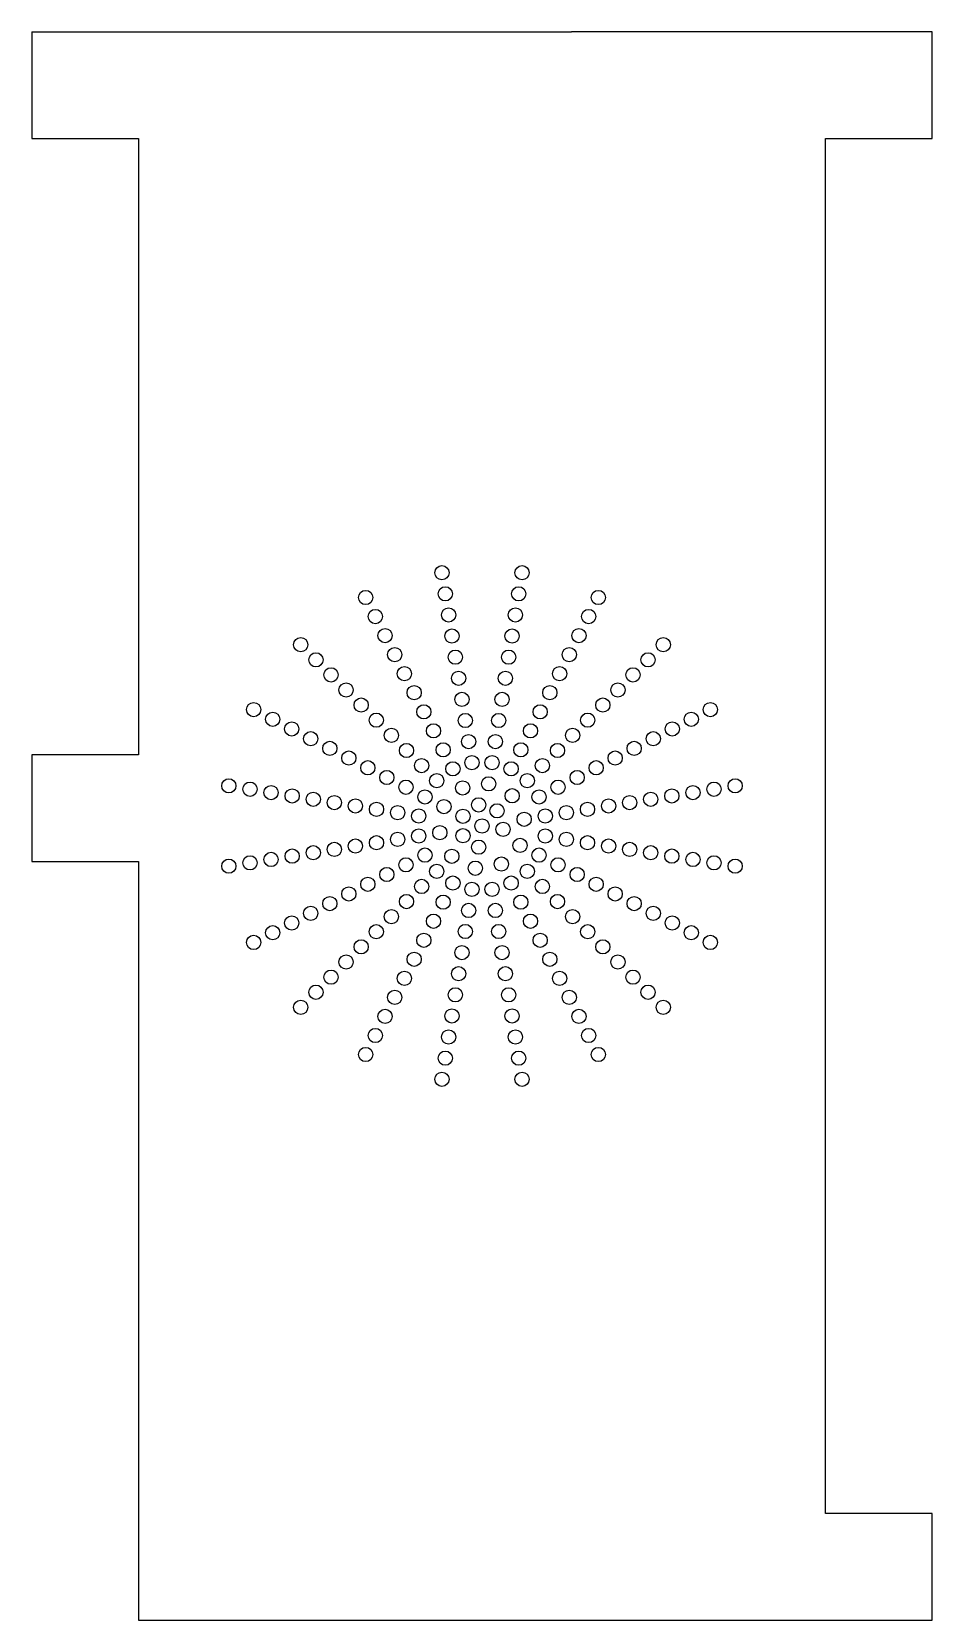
# Model space of a CAD drawing. Extents: x 40 to 167, y -165 to 58.
import ezdxf

# ---------------------------------------------------------------- set-up
doc = ezdxf.new("R2010")
doc.units = 0
doc.layers.get('0').update_dxf_attribs({"linetype": 'CONTINUOUS'})

msp = doc.modelspace()

# ---------------------------------------------------------------- linework, layer by layer
for p, q in [((40.08, 58.49), (115.88, 58.49)), ((40.08, 58.49), (40.08, 43.49)), ((166.58, 58.49), (115.88, 58.49)), ((166.58, 43.49), (166.58, 58.49)), ((40.08, 43.49), (55.08, 43.49)), ((55.08, 43.49), (55.08, -43.01)), ((151.58, -149.51), (151.58, 43.49)), ((151.58, 43.49), (166.58, 43.49)), ((55.08, -43.01), (40.08, -43.01)), ((40.08, -43.01), (40.08, -58.01)), ((40.08, -58.01), (55.08, -58.01)), ((55.08, -58.01), (55.08, -164.51)), ((166.58, -149.51), (151.58, -149.51)), ((166.58, -164.51), (166.58, -149.51)), ((55.08, -164.51), (166.58, -164.51))]:
    msp.add_line(p, q)
for centre in [(97.7, -17.46), (108.96, -17.46), (86.99, -20.94), (98.17, -20.42), (108.49, -20.42), (119.67, -20.94), (88.35, -23.61), (98.64, -23.38), (108.02, -23.38), (118.31, -23.61), (77.87, -27.56), (89.71, -26.28), (99.11, -26.35), (107.55, -26.35), (116.95, -26.28), (128.79, -27.56), (80, -29.68), (91.07, -28.96), (99.58, -29.31), (107.08, -29.31), (115.59, -28.96), (126.66, -29.68), (82.12, -31.8), (92.43, -31.63), (114.23, -31.63), (124.54, -31.8), (84.24, -33.92), (93.8, -34.3), (100.04, -32.27), (106.62, -32.27), (112.86, -34.3), (122.42, -33.92), (71.25, -36.67), (86.36, -36.04), (100.51, -35.24), (106.15, -35.24), (120.3, -36.04), (135.41, -36.67), (73.93, -38.03), (88.48, -38.16), (95.16, -36.98), (100.98, -38.2), (105.68, -38.2), (111.5, -36.98), (118.18, -38.16), (132.73, -38.03), (76.6, -39.39), (79.27, -40.76), (90.6, -40.29), (96.52, -39.65), (110.14, -39.65), (116.06, -40.29), (127.39, -40.76), (130.06, -39.39), (81.95, -42.12), (92.72, -42.41), (97.88, -42.32), (101.45, -41.16), (105.21, -41.16), (108.78, -42.32), (113.94, -42.41), (124.71, -42.12), (84.62, -43.48), (87.29, -44.84), (94.84, -44.53), (99.24, -44.99), (101.92, -44.12), (104.74, -44.12), (107.42, -44.99), (111.82, -44.53), (119.37, -44.84), (122.04, -43.48), (67.77, -47.38), (89.96, -46.2), (92.64, -47.57), (96.97, -46.65), (100.61, -47.67), (104.27, -47.09), (109.69, -46.65), (114.02, -47.57), (116.7, -46.2), (138.89, -47.38), (70.74, -47.85), (73.7, -48.32), (76.66, -48.79), (79.63, -49.26), (82.59, -49.73), (95.31, -48.93), (102.86, -50.05), (107.57, -48.77), (111.35, -48.93), (124.07, -49.73), (127.03, -49.26), (130, -48.79), (132.96, -48.32), (135.92, -47.85), (85.55, -50.2), (88.51, -50.67), (91.48, -51.14), (94.44, -51.61), (97.98, -50.29), (100.66, -51.65), (105.45, -50.89), (109.26, -52.07), (112.22, -51.61), (115.18, -51.14), (118.15, -50.67), (121.11, -50.2), (94.44, -54.42), (97.4, -53.95), (100.66, -54.38), (103.33, -53.01), (106.29, -53.48), (112.22, -54.42), (82.59, -56.3), (85.55, -55.83), (88.51, -55.36), (91.48, -54.89), (102.86, -55.98), (108.68, -55.74), (115.18, -54.89), (118.15, -55.36), (121.11, -55.83), (124.07, -56.3), (67.77, -58.65), (70.74, -58.18), (73.7, -57.71), (76.66, -57.24), (79.63, -56.77), (92.64, -58.46), (95.31, -57.1), (99.09, -57.26), (102.39, -58.94), (106.05, -58.36), (111.35, -57.1), (114.02, -58.46), (127.03, -56.77), (130, -57.24), (132.96, -57.71), (135.92, -58.18), (138.89, -58.65), (87.29, -61.19), (89.96, -59.82), (96.97, -59.38), (99.24, -61.03), (107.42, -61.03), (109.69, -59.38), (116.7, -59.82), (119.37, -61.19), (84.62, -62.55), (94.84, -61.5), (101.92, -61.9), (104.74, -61.9), (111.82, -61.5), (122.04, -62.55), (79.27, -65.27), (81.95, -63.91), (92.72, -63.62), (97.88, -63.71), (101.45, -64.87), (105.21, -64.87), (108.78, -63.71), (113.94, -63.62), (124.71, -63.91), (127.39, -65.27), (76.6, -66.63), (88.48, -67.86), (90.6, -65.74), (96.52, -66.38), (100.98, -67.83), (105.68, -67.83), (110.14, -66.38), (116.06, -65.74), (118.18, -67.86), (130.06, -66.63), (71.25, -69.36), (73.93, -68), (86.36, -69.98), (95.16, -69.05), (111.5, -69.05), (120.3, -69.98), (132.73, -68), (135.41, -69.36), (84.24, -72.11), (93.8, -71.72), (100.51, -70.79), (106.15, -70.79), (112.86, -71.72), (122.42, -72.11), (82.12, -74.23), (92.43, -74.4), (100.04, -73.75), (106.62, -73.75), (114.23, -74.4), (124.54, -74.23), (80, -76.35), (99.58, -76.72), (107.08, -76.72), (126.66, -76.35), (77.87, -78.47), (91.07, -77.07), (115.59, -77.07), (128.79, -78.47), (89.71, -79.74), (99.11, -79.68), (107.55, -79.68), (116.95, -79.74), (88.35, -82.42), (98.64, -82.64), (108.02, -82.64), (118.31, -82.42), (86.99, -85.09), (98.17, -85.61), (108.49, -85.61), (119.67, -85.09), (97.7, -88.57), (108.96, -88.57)]:
    msp.add_circle(centre, 1)

doc.saveas('drawing.dxf')
